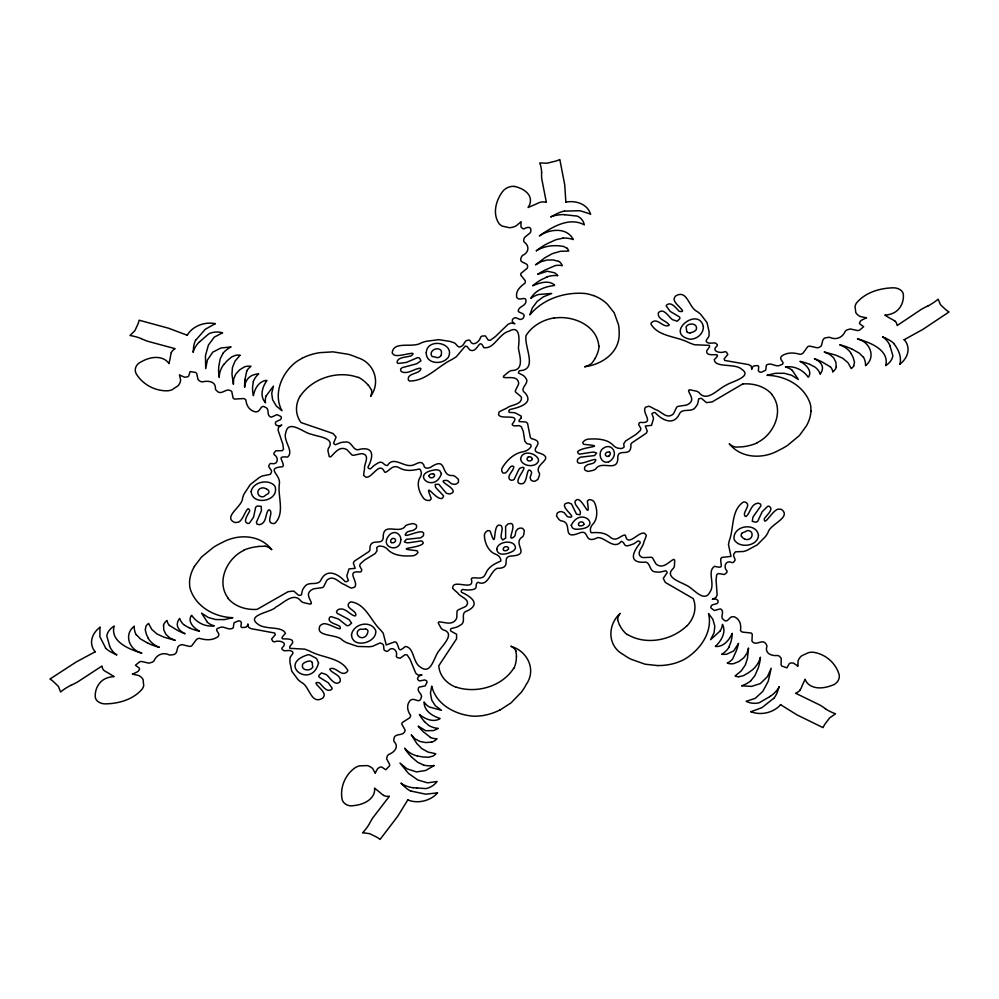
<?xml version="1.0" encoding="UTF-8"?>
<svg xmlns="http://www.w3.org/2000/svg" width="999" height="999" viewBox="0 0 999 999"><rect width="100%" height="100%" fill="white"/><g stroke="black" fill="none" stroke-linecap="round" stroke-linejoin="round"><path stroke-width="1.5" d="M516.558 656.243L515.859 651.061M810.951 411.064L810.801 406.793A35.452 28.059 -13.5 0 0 810.152 403.546C804.095 385.651 785.089 375.562 766.945 375.324L775.411 373.301L784.302 373.276L791.62 375.262L798.351 379.483L792.332 370.442M244.693 387.1C244.83 381.743 248.339 376.373 253.621 374.862A15.734 12.45 -13.5 0 1 258.541 373.938M244.98 379.533L246.728 371.178M253.446 395.542C254.545 389.048 258.591 381.718 265.609 380.482A7.068 5.594 -13.5 0 1 266.97 380.482C262.35 386.738 259.465 396.241 265.409 402.672M836.225 366.958L835.901 362.237L833.641 357.817L829.707 354.358L824.2 351.985L835.763 355.107L842.681 358.204L848.001 362.699L851.248 368.594A10.839 8.579 -13.5 0 0 853.77 365.921M163.561 625.262L163.799 629.994L165.971 634.452L169.842 637.949L175.3 640.384L163.811 637.137L156.968 633.953L151.736 629.382L148.589 623.451A10.839 8.579 -13.5 0 0 146.029 626.098L145.242 629.795L146.378 634.165A60.277 47.69 -13.5 0 0 147.065 635.789L148.389 638.349M899.874 364.298C901.86 356.943 898.438 349.35 893.868 343.706M99.962 627.185L99.9 636.763L105.594 647.876M253.359 381.68L252.572 387.038A48.514 38.387 -13.5 0 0 253.384 395.554M732.155 633.466C729.432 639.722 724.088 646.353 716.758 646.553A7.068 5.594 -13.5 0 1 715.459 646.328M171.328 352.697L170.742 354.707A36.401 28.809 -13.5 0 0 170.604 355.582L170.467 356.468A54.058 42.77 -13.5 0 1 170.105 358.504L169.268 362.337A61.264 48.476 -13.5 0 0 169.018 363.624A17.932 14.198 -13.5 0 0 163.998 359.178C155.732 355.207 145.929 358.616 138.699 363.299A10.527 8.329 -13.5 0 0 135.452 368.444L135.277 369.917A12.55 9.928 -13.5 0 0 136.388 374.051C142.982 384.752 155.407 391.233 167.919 390.796A15.097 11.951 -13.5 0 0 172.028 389.785L178.209 385.626A12.875 10.19 -13.5 0 0 180.095 382.38A12.65 10.015 -13.5 0 0 180.607 379.895L179.445 374.837A17.333 13.711 -13.5 0 0 180.657 375.524L184.728 377.235L187.65 376.835A3.472 2.747 -13.5 0 0 188.749 375.899L190.11 371.566L195.529 372.44A5.045 3.996 -13.5 0 1 196.753 373.676L198.052 379.695L200.424 381.456A7.405 5.857 -13.5 0 0 202.522 381.868C208.354 380.357 216.096 381.443 215.447 389.073A7.53 5.957 -13.5 0 0 216.633 390.696C220.467 395.204 224.126 390.234 228.134 390.022A5.969 4.733 -13.5 0 1 230.032 390.459A6.269 4.958 -13.5 0 1 231.756 391.571L233.117 398.102A4.958 3.921 -13.5 0 0 234.603 399.088L243.606 398.539A7.143 5.644 -13.5 0 1 245.816 399.75C246.366 404.87 248.651 410.04 254.87 411.763A5.382 4.258 -13.5 0 0 256.493 411.788C260.714 411.838 260.439 403.808 265.409 407.305C269.93 408.778 266.421 414.498 269.942 416.658A3.496 2.76 -13.5 0 0 271.528 417.107L277.01 414.635L280.956 416.508A3.846 3.047 -13.5 0 1 281.331 418.144L280.594 419.568L276.074 421.69A4.033 3.197 -13.5 0 0 275.362 423.052L275.699 424.7L277.285 425.562A5.232 4.146 -13.5 0 0 278.296 425.736A5.12 4.058 -13.5 0 0 280.357 425.537L281.768 425.012L278.571 427.347L278.034 429.97L282.854 444.293L283.504 449.35L282.08 450.736L275.849 450.774L273.976 452.959A5.819 4.608 -13.5 0 0 274.013 454.533C279.046 457.23 278.221 465.259 271.541 463.499A2.185 1.736 -13.5 0 0 271.041 463.499A2.385 1.886 -13.5 0 0 269.73 463.973L268.743 466.021A4.533 3.584 -13.5 0 0 269.006 467.107L271.154 470.104A5.982 4.733 -13.5 0 1 271.541 471.865L270.404 474.313L262.113 476.036A53.671 42.47 -13.5 0 0 259.216 477.597L250.312 484.527L244.106 493.906A36.863 29.158 -13.5 0 0 242.595 498.101C242.545 506.63 222.14 517.132 234.827 522.514A5.907 4.67 -13.5 0 0 236.975 522.327C243.344 523.101 247.028 502.572 249.725 510.689A3.571 2.835 -13.5 0 1 249.163 511.963C247.715 515.084 242.495 521.853 247.69 523.426A2.198 1.748 -13.5 0 0 249.488 523.089L253.596 517.07L255.644 507.355A3.134 2.485 -13.5 0 1 257.467 506.018L261.151 506.318L261.463 510.402A17.67 13.974 -13.5 0 1 260.677 512.475L256.381 522.352L256.943 524.075L259.191 524.662A5.095 4.033 -13.5 0 0 260.364 524.475C266.833 522.514 265.21 513.374 268.556 509.94A2.797 2.21 -13.5 0 1 269.48 509.927C274.026 512.749 265.135 522.827 273.227 523.588A5.032 3.984 -13.5 0 0 274.887 523.276C284.578 513.773 278.471 498.601 279.096 486.488A29.158 23.077 -13.5 0 1 279.308 484.353C281.406 474.35 264.723 468.269 282.492 466.745A4.958 3.921 -13.5 0 0 283.379 465.372C282.342 458.741 276.81 456.243 287.662 457.043C294.43 451.048 282.567 440.734 285.839 432.367C288.636 418.756 304.071 433.179 311.351 434.24C317.944 436.813 336.001 437.749 328.396 448.389A14.386 11.376 -13.5 0 0 327.922 450.574L329.208 456.481A1.911 1.511 -13.5 0 0 330.594 456.893C334.565 453.658 338.711 445.979 345.979 449.163A7.692 6.081 -13.5 0 1 348.201 451.011L351.96 454.995A6.081 4.82 -13.5 0 0 353.446 455.294L361.226 453.708A6.743 5.345 -13.5 0 1 363.374 453.933C370.13 456.218 363.798 464.11 364.523 468.881A29.982 23.726 -13.5 0 1 364.036 471.503L363.624 475.487L365.859 477.122A5.519 4.358 -13.5 0 0 366.933 477.21C372.852 476.798 379.907 461.001 384.528 471.978A3.059 2.423 -13.5 0 0 385.701 472.277C390.01 470.229 392.907 464.11 399.113 467.719C405.981 471.765 413.174 470.429 419.443 468.993A5.307 4.208 -13.5 0 1 420.454 469.93L421.291 472.302A12.225 9.678 -13.5 0 1 420.417 476.798C415.771 483.516 419.393 493.481 424.275 499.038A9.54 7.542 -13.5 0 0 426.873 500.337L429.657 500.499L430.956 499.2A3.796 2.997 -13.5 0 0 431.181 498.364C423.276 478.971 435.564 500.237 441.895 498.439A4.52 3.571 -13.5 0 0 442.994 497.352L443.244 496.953A3.034 2.398 -13.5 0 0 443.481 495.704L437.237 489.16A18.731 14.823 -13.5 0 1 436.426 488.261A20.005 15.834 -13.5 0 1 435.402 486.863L435.214 484.39L438.811 484.278L446.453 493.356L449.875 494.018L452.535 492.732A3.834 3.034 -13.5 0 0 453.134 491.795C454.245 486.825 435.552 480.319 446.64 480.382A6.768 5.357 -13.5 0 1 447.977 480.944L451.585 483.816L454.458 484.378A5.02 3.971 -13.5 0 0 456.218 483.928L456.755 483.666A4.246 3.359 -13.5 0 0 458.491 481.968L458.429 479.383L455.382 476.623A16.059 12.712 -13.5 0 0 453.059 475.462C440.184 477.11 447.577 456.868 432.517 466.083C429.582 468.469 424.1 469.817 423.663 464.722C420.641 459.453 415.809 464.997 411.825 465.422A8.666 6.856 -13.5 0 1 409.777 465.559C402.335 465.671 392.619 456.293 387.575 465.472C382.654 465.909 383.491 458.441 375.337 464.722A6.081 4.808 -13.5 0 0 373.676 465.821L370.504 468.881L368.619 468.431A4.146 3.272 -13.5 0 1 368.356 468.056A3.896 3.084 -13.5 0 1 368.007 467.045C372.652 458.578 375.399 446.291 360.077 449.2C352.672 452.46 352.372 440.509 345.217 442.07A14.111 11.164 -13.5 0 0 342.657 442.245A12.313 9.753 -13.5 0 0 340.372 442.744L335.314 444.767L333.878 443.706A4.783 3.784 -13.5 0 1 333.741 442.757L336.101 437.062L333.029 433.504L301.049 422.589A35.714 28.259 -13.5 0 1 300.374 395.616M266.271 395.729L273.451 386.089L271.716 393.356L272.615 399.7L276.298 405.969L281.968 410.726C273.164 394.568 281.144 374.563 294.293 363.386A35.452 28.059 -13.5 0 1 297.49 360.989L301.998 358.329M803.983 681.73L804.57 680.494A61.264 48.476 -13.5 0 0 805.119 679.245A17.932 14.198 -13.5 0 0 808.828 684.527C816.121 690.022 826.335 687.874 834.09 684.552A10.527 8.329 -13.5 0 0 838.473 679.932L839.023 678.483A12.55 9.928 -13.5 0 0 838.985 674.163C835.464 662.562 824.924 653.746 812.924 652.222A15.097 11.951 -13.5 0 0 808.728 652.572L801.785 655.719A12.875 10.19 -13.5 0 0 799.175 658.666A12.65 10.015 -13.5 0 0 798.051 661.063L797.914 666.321A17.333 13.711 -13.5 0 0 796.927 665.434L793.456 663.061L790.546 662.974A3.472 2.747 -13.5 0 0 789.26 663.736L786.887 667.844L781.905 666.083A5.045 3.996 -13.5 0 1 781.043 664.647L781.293 658.416L779.457 656.268A7.405 5.857 -13.5 0 0 777.547 655.494C771.54 656.168 764.347 653.421 766.957 646.166A7.53 5.957 -13.5 0 0 766.221 644.355C763.411 639.135 758.915 643.681 755.032 643.156A5.969 4.733 -13.5 0 1 753.321 642.394A6.269 4.958 -13.5 0 1 751.947 641.008L752.259 634.24A4.958 3.921 -13.5 0 0 751.086 633.004L742.319 632.08A7.143 5.644 -13.5 0 1 740.496 630.506C741.183 625.511 740.559 619.917 734.802 616.995A5.382 4.258 -13.5 0 0 733.254 616.708C729.108 615.933 727.821 623.975 723.601 619.742C719.592 617.257 724.462 612.549 721.578 609.64A3.496 2.76 -13.5 0 0 720.167 608.928L714.31 610.489L710.988 607.979A3.846 3.047 -13.5 0 1 711.026 606.281L712.1 604.982L716.957 603.583A4.033 3.197 -13.5 0 0 717.969 602.347L718.056 600.636L716.758 599.512A5.232 4.146 -13.5 0 0 715.821 599.175A5.12 4.058 -13.5 0 0 713.81 599.038L712.312 599.325L715.971 597.514L717.132 594.979L716.071 579.845L716.695 574.687L718.406 573.526L724.387 574.5L726.723 572.614A5.819 4.608 -13.5 0 0 727.072 571.053C722.976 567.27 725.611 559.69 731.668 562.474A2.185 1.736 -13.5 0 0 732.155 562.549A2.385 1.886 -13.5 0 0 733.516 562.3L734.977 560.402A4.533 3.584 -13.5 0 0 734.989 559.278L733.678 555.919A5.982 4.733 -13.5 0 1 733.741 554.095L735.439 551.835L743.818 551.46A53.671 42.47 -13.5 0 0 746.977 550.374L757.23 544.892L765.496 536.525A36.863 29.158 -13.5 0 0 767.994 532.567C769.954 524.05 791.995 517.42 781.493 509.39A5.907 4.67 -13.5 0 0 779.382 509.24C774.013 507.292 763.923 527.772 764.285 518.793A3.571 2.835 -13.5 0 1 765.134 517.619C767.182 514.722 773.975 509.14 769.392 506.381A2.198 1.748 -13.5 0 0 767.582 506.418L762.15 511.775L757.791 521.153A3.134 2.485 -13.5 0 1 755.694 522.215L752.247 521.303L752.959 517.17A17.67 13.974 -13.5 0 1 754.233 515.222L760.801 506.031L760.689 504.208L758.678 503.259A5.095 4.033 -13.5 0 0 757.504 503.259C750.736 504.27 750.199 513.449 746.053 516.458A2.797 2.21 -13.5 0 1 745.167 516.321C741.458 512.537 752.547 504.557 744.967 502.035A5.032 3.984 -13.5 0 0 743.293 502.072C731.73 509.84 733.728 526.111 730.132 538.224A29.158 23.077 -13.5 0 1 729.395 540.322L728.458 544.505L730.981 556.381L721.977 557.43A4.958 3.921 -13.5 0 0 720.791 558.653C720.079 565.159 724.862 569.043 714.622 566.296C706.68 571.178 715.484 584.078 710.102 591.783C704.22 603.92 693.181 587.887 686.263 585.239C680.044 581.743 663.573 576.923 673.438 568.281A14.386 11.376 -13.5 0 0 674.437 566.183L674.675 560.064A1.911 1.511 -13.5 0 0 673.438 559.415C668.831 561.863 663.436 569.005 656.793 564.635A7.692 6.081 -13.5 0 1 655.107 562.412L652.509 557.817A6.081 4.82 -13.5 0 0 651.148 557.267L643.306 557.592A6.743 5.345 -13.5 0 1 641.308 557.017C635.314 553.171 643.606 546.753 643.905 541.858A29.982 23.726 -13.5 0 1 645.017 539.31L646.415 535.402L644.667 533.391A5.519 4.358 -13.5 0 0 643.668 533.116C637.886 532.38 627.534 547.29 625.511 535.476A3.059 2.423 -13.5 0 0 624.45 534.989C619.83 536.201 615.946 542.02 610.476 537.362C604.67 532.03 597.502 532.392 591.308 532.742A5.307 4.208 -13.5 0 1 590.584 531.655L590.359 529.133A12.225 9.678 -13.5 0 1 592.32 524.775C598.226 519.105 597.602 508.628 594.143 501.873A9.54 7.542 -13.5 0 0 591.97 500.149L589.348 499.537L587.774 500.624A3.796 2.997 -13.5 0 0 587.362 501.423C590.696 522.952 583.229 498.439 577.11 499.587A4.52 3.571 -13.5 0 0 575.786 500.499L575.436 500.874A3.034 2.398 -13.5 0 0 574.912 502.085L575.599 504.545L579.258 509.652A18.731 14.823 -13.5 0 1 579.82 510.689A20.005 15.834 -13.5 0 1 580.456 512.25L580.019 514.76L576.548 514.273L571.478 503.933L568.356 502.722L565.496 503.571A3.834 3.034 -13.5 0 0 564.685 504.408C562.3 509.04 578.771 518.893 568.081 516.895A6.768 5.357 -13.5 0 1 566.945 516.121L564.185 512.649L561.575 511.613A5.02 3.971 -13.5 0 0 559.777 511.775L559.19 511.95A4.246 3.359 -13.5 0 0 557.117 513.374L556.53 515.971L558.766 519.23A16.059 12.712 -13.5 0 0 560.701 520.766C574.138 522.002 560.501 540.459 578.821 533.229C590.421 528.234 582.854 544.967 597.727 537.587A8.666 6.856 -13.5 0 1 599.725 537.774C607.03 539.448 614.735 549.687 621.341 541.296C626.236 543.131 622.365 548.439 632.517 544.243A6.081 4.808 -13.5 0 0 634.377 543.431L638.174 540.871L639.872 541.633A4.146 3.272 -13.5 0 1 640.034 542.057A3.896 3.084 -13.5 0 1 640.109 543.119C634.328 550.212 627.097 562.375 643.281 562.287C651.161 560.239 648.501 572.19 655.756 571.865A14.111 11.164 -13.5 0 0 658.254 572.115A12.313 9.753 -13.5 0 0 660.564 571.977L665.908 570.779L667.032 572.077A4.783 3.784 -13.5 0 1 666.92 573.051L663.249 578.371L665.309 582.429L693.244 598.601A35.714 28.259 -13.5 0 1 687.187 625.724M803.583 682.554L802.809 684.203A54.058 42.77 -13.5 0 0 801.96 686.176L801.623 687.037A36.401 28.809 -13.5 0 1 801.26 687.899L800.199 689.822M668.943 324.937C667.369 320.991 657.28 319.593 658.304 313.174A5.095 4.033 -13.5 0 1 658.816 312.262C663.299 308.229 667.906 315.322 670.953 318.344A17.67 13.974 -13.5 0 0 672.689 319.755L677.235 321.216L679.757 318.743A3.134 2.485 -13.5 0 0 679.42 316.895L670.267 311.451L666.296 306.081A2.198 1.748 -13.5 0 1 666.995 304.67C671.378 301.673 675.599 307.667 678.371 310.439A3.571 2.835 -13.5 0 0 679.395 311.351C689.797 313.137 670.841 302.834 674.587 297.565A5.907 4.67 -13.5 0 1 675.661 295.966C687.337 288.923 688.573 307.542 697.115 311.513A36.863 29.158 -13.5 0 1 700.686 314.323L707.005 322.565L709.09 331.693A53.671 42.47 -13.5 0 1 709.015 334.39C710.164 337.65 703.009 340.896 707.841 342.744A5.982 4.733 -13.5 0 0 709.952 343.206L714.447 342.932A4.533 3.584 -13.5 0 1 715.759 343.194L717.357 344.73A2.385 1.886 -13.5 0 1 717.082 345.854A2.185 1.736 -13.5 0 1 716.783 346.203C710.776 351.398 720.841 353.746 724.887 351.648A5.819 4.608 -13.5 0 1 726.585 352.272L727.796 354.483L724.125 358.903L724.75 360.477L748.726 364.61L751.211 366.071L751.785 369.293L752.072 368.082A5.12 4.058 -13.5 0 1 753.096 366.546A5.232 4.146 -13.5 0 1 753.883 365.896L757.717 365.584A4.033 3.197 -13.5 0 1 758.74 366.645L758.316 370.704L759.39 371.828A3.846 3.047 -13.5 0 0 761.363 372.227L765.721 370.217L766.358 365.334A3.496 2.76 -13.5 0 1 767.794 364.398C772.14 362.774 776.211 367.657 780.494 365.06C786.987 363.236 778.833 360.189 781.031 356.93A5.382 4.258 -13.5 0 1 782.017 355.794C787.874 351.985 794.367 352.722 800.274 354.358A7.143 5.644 -13.5 0 0 802.896 353.296L807.679 346.728A4.958 3.921 -13.5 0 1 809.627 346.091L817.419 347.827A6.269 4.958 -13.5 0 0 819.642 347.065A5.969 4.733 -13.5 0 0 821.253 345.916C822.889 342.595 821.44 337.637 827.397 337.525A7.53 5.957 -13.5 0 1 829.832 337.35C836.113 340.459 842.669 337.487 845.254 331.218A7.405 5.857 -13.5 0 1 846.965 329.907L850.261 328.958L857.454 330.532A5.045 3.996 -13.5 0 0 859.515 330.169L863.685 326.71L859.877 323.976A3.472 2.747 -13.5 0 1 859.527 322.802L860.851 320.579L865.097 318.419A17.333 13.711 -13.5 0 1 866.57 317.832L860.464 316.583A12.65 10.015 -13.5 0 1 858.129 315.185A12.875 10.19 -13.5 0 1 855.781 312.525L855.032 306.456A15.097 11.951 -13.5 0 1 856.393 303.134C865.246 292.432 879.632 288.162 893.143 287.812A12.55 9.928 -13.5 0 1 898.226 288.723L899.712 289.448A10.527 8.329 -13.5 0 1 903.271 293.881C904.307 301.71 900.149 310.489 892.532 313.411A17.932 14.198 -13.5 0 1 884.777 315.11A61.264 48.476 -13.5 0 1 886.001 315.821L889.61 318.007A54.058 42.77 -13.5 0 0 891.558 319.093L892.432 319.555A36.401 28.809 -13.5 0 1 893.281 320.017L895.079 321.253M440.934 355.669L441.446 353.596A15.235 12.063 -13.5 0 0 441.396 351.486L441.058 350.574A3.459 2.735 -13.5 0 0 440.522 349.9C436.476 346.491 428.446 351.373 431.943 356.318A1.661 1.311 -13.5 0 0 432.305 356.543L433.716 356.793A10.365 8.204 -13.5 0 1 434.34 356.868A5.182 4.096 -13.5 0 1 434.927 356.993L435.776 357.242A22.877 18.094 -13.5 0 0 436.388 357.442L437.412 357.63A3.447 2.722 -13.5 0 0 440.809 355.644M595.354 358.216L592.02 363.037A14.348 11.351 -13.5 0 1 584.765 366.695M853.72 365.909L854.495 362.212L853.271 357.867A60.277 47.69 -13.5 0 0 852.559 356.256L851.185 353.708M362.687 832.691L369.805 833.703L376.948 837.249A46.291 36.626 -13.5 0 1 380.07 839.422L397.777 816.208L407.892 799.737M728.783 647.364L730.881 642.132A48.514 38.387 -13.5 0 0 732.205 633.466M513.673 668.269C502.06 686.6 476.535 693.718 456.356 687.187M195.816 340.122L205.17 329.37L215.334 323.589M194.355 566.458L201.586 556.942L213.536 547.265A64.46 50.999 -13.5 0 1 222.377 542.457C237.887 533.841 259.303 534.477 271.079 548.838A53.884 42.632 -13.5 0 1 271.716 549.537M300.562 395.666C312.799 378.034 337.987 370.067 358.154 377.485M222.927 353.509L220.167 358.903L218.769 366.67A61.014 48.277 -13.5 0 0 219.28 377.435A28.009 22.165 -13.5 0 1 223.988 364.185M719.904 631.181L710.639 639.66L714.098 632.667L714.809 626.173L712.836 619.293L708.578 613.611C712.924 632.042 700.174 649.837 685.027 658.978A35.452 28.059 -13.5 0 1 681.368 660.851L676.385 662.787A46.878 37.088 -13.5 0 1 657.866 665.546M389.273 796.378L372.689 818.006A56.968 45.08 -13.5 0 0 371.403 820.104L369.393 823.725A52.248 41.346 -13.5 0 1 362.712 832.716M224.113 364.248L226.273 361.75A60.277 47.69 -13.5 0 1 227.697 360.289L231.843 356.83L236.101 355.169A10.839 8.579 -13.5 0 1 239.985 355.332M773.613 698.388L761.987 707.629L750.811 711.763M865.658 365.534C876.423 357.055 869.704 341.421 857.442 338.923C869.53 342.257 889.659 349.725 885.726 365.597A17.57 13.899 -13.5 0 0 891.932 358.903L892.619 357.005A11.439 9.053 -13.5 0 0 892.844 355.532L889.884 345.754M687.025 625.624C671.915 640.484 645.903 645.616 627.335 634.402M199.65 341.72L208.866 333.778A11.439 9.053 -13.5 0 1 210.539 333.067L212.849 332.43A17.57 13.899 -13.5 0 1 222.552 332.804L214.236 337.163L208.429 345.017L205.444 355.694L205.719 368.668L207.38 360.065L212.762 352.16L220.891 348.014L230.781 346.965M134.153 626.336C123.289 634.652 129.608 650.411 141.883 653.096C129.845 649.625 109.878 641.833 114.123 626.048A17.57 13.899 -13.5 0 0 107.805 632.692L107.08 634.577A11.439 9.053 -13.5 0 0 106.831 636.051L109.615 645.878M521.153 418.007L521.241 416.121L515.684 413.099A6.081 4.808 -13.5 0 0 513.798 412.649L509.178 412.4L508.803 410.814A4.146 3.272 -13.5 0 1 509.065 410.402A3.896 3.084 -13.5 0 1 509.965 409.528C517.807 407.704 534.715 403.696 524.975 392.819C518.381 388.436 530.457 383.291 525.724 378.097A14.111 11.164 -13.5 0 0 524.388 376.448A12.313 9.753 -13.5 0 0 522.827 375.199L518.444 373.002L518.906 371.341A4.783 3.784 -13.5 0 1 519.83 370.654C538.486 369.892 523.576 345.816 526.123 335.452A35.714 28.259 -13.5 0 1 553.921 317.969M750.961 680.556L754.944 675.611L758.204 668.056A61.014 48.277 -13.5 0 0 760.389 657.205A28.009 22.165 -13.5 0 1 752.597 669.692L749.799 671.753A60.277 47.69 -13.5 0 1 748.076 672.989L743.244 675.774L738.748 676.735M715.459 646.341C721.191 640.896 726.598 632.317 722.452 624.375A20.13 15.922 -13.5 0 1 719.992 631.218M239.997 355.307L235.04 361.126L232.417 367.557L231.968 374.288L233.404 384.303L233.666 378.996L235.739 374.163L239.535 369.93L244.443 366.87A10.627 8.417 -13.5 0 1 250.999 366.358A15.272 12.088 -13.5 0 0 246.641 371.153M520.904 418.231L519.093 420.267L519.13 421.553L525.936 421.99L527.534 423.301L530.332 437.287A8.666 6.856 -13.5 0 0 531.393 438.611C547.952 442.432 526.423 450.112 540.022 453.246C556.018 459.041 532.492 464.223 539.497 473.289A16.059 12.712 -13.5 0 1 539.348 475.611L537.837 479.458L535.177 481.131A4.246 3.359 -13.5 0 1 532.629 481.006L532.105 480.794A5.02 3.971 -13.5 0 1 530.856 479.87L530.132 477.547L531.505 473.251A6.768 5.357 -13.5 0 0 531.493 471.978C526.198 464.036 527.996 482.604 522.527 483.641A3.834 3.034 -13.5 0 1 521.278 483.816C509.677 483.429 532.942 462.599 519.68 468.344A20.005 15.834 -13.5 0 0 518.681 469.917A18.731 14.823 -13.5 0 0 518.119 471.053L514.11 479.47A3.034 2.398 -13.5 0 1 512.699 480.094L512.162 480.182A4.52 3.571 -13.5 0 1 510.539 480.107C505.394 476.71 513.848 470.929 513.811 466.708C510.726 463.524 508.291 471.128 505.794 472.689A3.796 2.997 -13.5 0 1 504.832 473.076L502.884 472.989L501.798 470.979A9.54 7.542 -13.5 0 1 501.973 468.381C506.381 460.601 514.198 452.997 523.401 451.698A12.225 9.678 -13.5 0 0 528.483 449.45L530.581 447.377A5.307 4.208 -13.5 0 0 531.093 446.103L530.656 444.468L526.898 443.618L524.825 441.258L523.276 431.331L521.341 426.773L519.418 425.661L513.886 425.899L512.487 424.987A3.059 2.423 -13.5 0 1 512.262 423.988C522.002 412.937 501.935 419.767 498.888 415.197A5.519 4.358 -13.5 0 1 498.513 414.398L499.2 411.825L503.533 409.615A29.982 23.726 -13.5 0 0 506.493 408.279C510.851 404.395 521.291 405.294 521.54 398.064A6.743 5.345 -13.5 0 0 520.804 396.441L515.646 392.108A6.081 4.82 -13.5 0 1 515.284 390.884L517.744 385.801A7.692 6.081 -13.5 0 0 518.681 383.092C517.569 375.237 508.191 378.471 503.696 377.397A1.911 1.511 -13.5 0 1 503.508 376.186L509.065 371.578A14.386 11.376 -13.5 0 1 511.563 370.529C524.612 370.617 519.755 356.193 518.381 348.052C519.218 341.071 520.929 324.275 509.09 331.168C498.938 333.579 493.906 349.687 483.703 347.577C479.745 338.349 478.421 348.651 473.588 350.299A4.958 3.921 -13.5 0 1 471.778 350.562L469.83 350L466.97 346.453L465.247 346.104L456.293 356.78L451.998 359.478A29.158 23.077 -13.5 0 0 449.687 360.676C436.6 367.682 425.05 381.256 409.465 380.994A5.032 3.984 -13.5 0 1 408.391 380.057C406.68 372.727 419.605 374.475 420.929 368.856A2.797 2.21 -13.5 0 0 420.504 368.231C414.785 368.194 408.054 374.737 401.673 371.765A5.095 4.033 -13.5 0 1 400.949 371.079L400.549 369.168L402.098 367.682L414.323 364.41A17.67 13.974 -13.5 0 0 416.833 363.648L420.941 360.851L419.605 358.129A3.134 2.485 -13.5 0 0 417.37 357.729L406.343 362.437L398.226 363.424A2.198 1.748 -13.5 0 1 397.065 362.4C397.227 357.167 405.606 357.43 409.665 356.181A3.571 2.835 -13.5 0 0 411.238 355.769C419.667 349.063 396.029 358.816 393.381 354.333A5.907 4.67 -13.5 0 1 392.207 352.984C393.156 340.359 412.774 348.439 421.141 342.919A36.863 29.158 -13.5 0 1 426.198 341.308L438.761 339.66L449.987 341.396A53.671 42.47 -13.5 0 1 452.922 342.407C456.655 342.582 457.48 349.388 461.501 346.253A5.982 4.733 -13.5 0 0 463.161 344.88L465.322 341.508A4.533 3.584 -13.5 0 1 466.333 340.647L468.918 340.035A2.385 1.886 -13.5 0 1 469.992 340.634A2.185 1.736 -13.5 0 1 470.217 340.984C472.752 347.215 479.82 341.521 480.681 337.025A5.819 4.608 -13.5 0 1 482.292 336.014L485.402 335.914L488.261 340.172L490.347 340.272L495.317 336.638L508.066 324.288L511.038 323.002L514.91 323.738L513.723 323.089A5.12 4.058 -13.5 0 1 512.599 321.803A5.232 4.146 -13.5 0 1 512.312 320.991L512.499 319.355L514.073 318.094A4.033 3.197 -13.5 0 1 515.809 317.719L520.054 319.48L521.878 319.093A3.846 3.047 -13.5 0 0 523.401 317.807C526.361 313.436 520.679 313.411 518.531 311.7A3.496 2.76 -13.5 0 1 518.294 310.327C519.305 306.069 525.849 306.106 525.986 301.311C526.386 295.342 519.705 301.223 517.307 298.014A5.382 4.258 -13.5 0 1 516.595 296.89C515.734 290.247 520.754 286.451 525.024 283.092A7.143 5.644 -13.5 0 0 525.299 280.794L520.666 274.962A4.958 3.921 -13.5 0 1 521.028 273.314L527.222 268.256A6.269 4.958 -13.5 0 0 527.609 266.371A5.969 4.733 -13.5 0 0 527.21 264.785C524.999 262.15 518.556 262.799 521.328 257.317A7.53 5.957 -13.5 0 1 522.465 255.469C528.808 252.809 529.882 245.929 524.163 242.045A7.405 5.857 -13.5 0 1 523.651 240.347L524.413 237.6L530.094 232.917A5.045 3.996 -13.5 0 0 530.831 231.293C531.793 225.999 527.072 226.923 524.175 228.821A3.472 2.747 -13.5 0 1 522.702 228.646L520.979 226.885L520.916 223.014A17.333 13.711 -13.5 0 1 521.078 221.741L516.346 225.737A12.65 10.015 -13.5 0 1 513.523 226.948A12.875 10.19 -13.5 0 1 509.303 227.697L502.185 226.086A15.097 11.951 -13.5 0 1 499.275 223.901C492.257 214.073 495.766 200.737 502.509 191.658A12.55 9.928 -13.5 0 1 506.331 188.287L507.942 187.462A10.527 8.329 -13.5 0 1 514.772 186.451M434.115 765.609L425.649 770.491L416.508 771.927L407.005 768.818L399.975 763.024L408.416 773.363L417.869 780.019L427.672 782.841L437.125 781.468A17.57 13.899 -13.5 0 1 429.757 787.362L427.51 788.186A11.439 9.053 -13.5 0 1 425.724 788.586L413.199 787.674M609.178 455.969L608.578 456.306A2.722 2.16 -13.5 0 1 605.369 454.033A2.722 2.16 -13.5 0 1 609.427 452.185M770.341 696.178L769.592 696.69M769.205 696.952L759.54 702.609A11.439 9.053 -13.5 0 1 757.754 703.059L755.381 703.308A17.57 13.899 -13.5 0 1 746.178 701.335L755.232 698.351L762.749 691.433L768.256 681.231L771.203 668.194L767.482 676.535L760.364 683.578L751.548 686.388L741.807 685.814M742.332 532.942L743.306 532.455A22.877 18.094 -13.5 0 1 743.955 532.217L744.829 531.88A5.182 4.096 -13.5 0 0 745.404 531.618A10.365 8.204 -13.5 0 0 745.941 531.293L747.252 530.631A1.661 1.311 -13.5 0 1 747.739 530.556C754.332 530.656 753.034 539.922 746.777 539.56A3.459 2.735 -13.5 0 1 745.766 539.448L744.705 539.06M742.856 383.891L712.075 401.935L706.443 402.622L701.76 398.613A4.783 3.784 -13.5 0 0 700.661 398.314L698.676 398.901L697.814 403.296A12.313 9.753 -13.5 0 1 696.99 405.107A14.111 11.164 -13.5 0 1 695.641 406.993C691.857 413.349 681.83 407.142 679.133 414.523C673.239 426.261 661.475 419.655 655.319 412.762A3.896 3.084 -13.5 0 0 654.045 412.587A4.146 3.272 -13.5 0 0 653.483 412.624L651.872 413.761L653.246 417.257A6.081 4.808 -13.5 0 1 653.421 418.881L651.51 425.362L645.317 426.024L647.277 431.231L646.39 433.104L631.955 442.819A8.666 6.856 -13.5 0 0 630.881 444.318C631.83 459.128 617.057 446.478 617.807 458.641C617.345 472.764 601.211 459.677 595.491 469.255A16.059 12.712 -13.5 0 1 592.869 470.417L588.099 471.416L585.302 470.404A4.246 3.359 -13.5 0 1 584.515 468.481L584.565 467.994A5.02 3.971 -13.5 0 1 585.139 466.558L587.449 464.772L592.682 463.399A6.768 5.357 -13.5 0 0 594.08 462.699C601.86 454.021 580.906 466.096 577.996 462.574A3.834 3.034 -13.5 0 1 577.36 461.75L577.572 459.353L580.332 457.217L594.592 455.569L596.628 452.984L593.881 452.097A20.005 15.834 -13.5 0 0 591.77 452.247A18.731 14.823 -13.5 0 0 590.322 452.447L579.607 454.145A3.034 2.398 -13.5 0 1 578.409 453.471L578.121 453.121A4.52 3.571 -13.5 0 1 577.609 451.898C580.831 446.453 609.515 446.74 584.103 444.38A3.796 2.997 -13.5 0 1 583.341 443.881L582.742 442.42L584.565 440.522A9.54 7.542 -13.5 0 1 587.512 439.223C596.141 438.474 607.442 438.686 613.586 445.679A12.225 9.678 -13.5 0 0 617.869 448.151L620.903 448.539A5.307 4.208 -13.5 0 0 622.502 448.214L624.15 447.003L623.738 443.793L625.611 440.984L636.013 434.415L640.347 430.507L640.896 428.496L638.648 424.6L639.16 423.077A3.059 2.423 -13.5 0 1 640.184 422.365C655.169 423.913 642.132 413.549 645.104 407.804A5.519 4.358 -13.5 0 1 645.854 407.093L648.938 406.181L652.934 408.116A29.982 23.726 -13.5 0 0 655.444 409.54C660.976 411.014 666.008 418.843 672.115 414.897A6.743 5.345 -13.5 0 0 673.638 413.474L676.585 407.342A6.081 4.82 -13.5 0 1 677.797 406.406L684.29 405.407A7.692 6.081 -13.5 0 0 687.612 404.607C695.804 400.299 689.322 394.767 688.536 390.572A1.911 1.511 -13.5 0 1 689.809 389.76L696.89 391.283A14.386 11.376 -13.5 0 1 698.938 392.52C706.98 402.959 718.081 388.623 726.186 385.164C730.744 381.818 753.583 376.635 741.495 369.131C735.239 363.087 714.622 368.094 714.322 359.64C722.727 351.511 712.087 356.556 707.704 353.771A4.958 3.921 -13.5 0 1 706.768 352.585L706.68 350.874L709.577 346.853L709.352 345.392L694.367 344.73L689.859 343.082A29.158 23.077 -13.5 0 0 687.699 342.058C675.724 336.213 657.654 336.351 650.898 323.901A5.032 3.984 -13.5 0 1 651.56 322.602C657.23 317.045 662.699 327.747 668.406 325.599A2.797 2.21 -13.5 0 0 668.943 324.937M537.699 274.338L547.277 271.241L554.482 272.752A15.734 12.45 -13.5 0 1 557.654 275.537M500.237 709.864L511.063 702.871L521.441 692.095A64.46 50.999 -13.5 0 0 526.223 684.44C536.588 669.929 527.559 651.46 511.863 646.64A53.884 42.632 -13.5 0 0 510.901 646.216A14.348 11.351 -13.5 0 1 515.984 651.011M756.917 442.757C773.975 434.752 784.665 410.639 771.902 394.642M928.059 305.819L923.875 307.942A56.968 45.08 -13.5 0 0 921.465 309.265L897.139 325.562A10.777 8.529 -13.5 0 0 895.179 321.191M904.02 339.797L922.926 329.37L949.05 311.95A46.291 36.626 -13.5 0 1 945.891 309.802L940.459 304.683L938.161 299.2A52.248 41.346 -13.5 0 1 928.108 305.894M244.068 550.274C226.923 558.104 215.784 582.017 228.259 598.276M70.804 685.426L75.025 683.353A56.968 45.08 -13.5 0 0 77.447 682.055L102.01 666.008A10.777 8.529 -13.5 0 0 103.896 670.416L105.769 671.615A36.401 28.809 -13.5 0 0 106.618 672.09L107.48 672.552A54.058 42.77 -13.5 0 1 109.403 673.676L112.962 675.886A61.264 48.476 -13.5 0 0 114.173 676.61A17.932 14.198 -13.5 0 0 106.406 678.221C98.751 681.093 94.43 689.809 95.355 697.664A10.527 8.329 -13.5 0 0 98.826 702.122L100.275 702.884A12.55 9.928 -13.5 0 0 105.345 703.87C118.881 703.671 133.292 699.525 142.295 688.948A15.097 11.951 -13.5 0 0 143.719 685.639L143.082 679.545A12.875 10.19 -13.5 0 0 140.784 676.847A12.65 10.015 -13.5 0 0 138.474 675.436L132.392 674.088A17.333 13.711 -13.5 0 0 133.878 673.538L138.149 671.415L139.523 669.205A3.472 2.747 -13.5 0 0 139.198 668.031L135.439 665.247L139.66 661.825A5.045 3.996 -13.5 0 1 141.721 661.5L148.876 663.149L152.185 662.237A7.405 5.857 -13.5 0 0 153.921 660.951C156.593 654.732 163.174 651.785 169.418 654.982A7.53 5.957 -13.5 0 0 171.853 654.845C177.81 654.795 176.436 649.812 178.147 646.515A5.969 4.733 -13.5 0 1 179.77 645.366A6.269 4.958 -13.5 0 1 181.993 644.642L189.748 646.465A4.958 3.921 -13.5 0 0 191.696 645.854L196.603 639.323A7.143 5.644 -13.5 0 1 199.238 638.286C205.107 640.009 211.588 640.809 217.47 637.075A5.382 4.258 -13.5 0 0 218.481 635.951C220.742 632.717 212.65 629.545 219.168 627.809C223.476 625.249 227.485 630.194 231.83 628.621A3.496 2.76 -13.5 0 0 233.279 627.697L234.003 622.814L238.399 620.854A3.846 3.047 -13.5 0 1 240.347 621.278L241.396 622.402L240.909 626.473A4.033 3.197 -13.5 0 0 241.92 627.547L245.742 627.272A5.232 4.146 -13.5 0 0 246.541 626.635A5.12 4.058 -13.5 0 0 247.59 625.112L247.902 623.9L248.426 627.135L250.874 628.621L274.737 633.041L275.337 634.627L271.591 639.01L272.764 641.246A5.819 4.608 -13.5 0 0 274.45 641.882C278.534 639.822 288.536 642.32 282.442 647.427A2.185 1.736 -13.5 0 0 282.143 647.777A2.385 1.886 -13.5 0 0 281.843 648.9L283.416 650.461A4.533 3.584 -13.5 0 0 284.715 650.736L289.211 650.511A5.982 4.733 -13.5 0 1 291.308 650.986C296.104 652.921 288.886 656.068 289.985 659.352A53.671 42.47 -13.5 0 0 289.872 662.05L291.783 671.216L297.952 679.545A36.863 29.158 -13.5 0 0 301.473 682.392C309.927 686.488 310.851 705.144 322.615 698.214A5.907 4.67 -13.5 0 0 323.713 696.628C327.56 691.42 308.803 680.843 319.168 682.767A3.571 2.835 -13.5 0 1 320.167 683.691C322.877 686.5 327.01 692.557 331.418 689.597A2.198 1.748 -13.5 0 0 332.143 688.199L328.271 682.767L319.23 677.21A3.134 2.485 -13.5 0 1 318.918 675.361L321.491 672.914L325.999 674.437A17.67 13.974 -13.5 0 1 327.709 675.861C330.694 678.933 335.189 686.076 339.722 682.092A5.095 4.033 -13.5 0 0 340.247 681.193C341.308 674.824 331.343 673.226 329.832 669.28A2.797 2.21 -13.5 0 1 330.382 668.631C336.101 666.545 341.421 677.322 347.14 671.815A5.032 3.984 -13.5 0 0 347.827 670.529C341.308 657.979 323.251 657.904 311.401 651.922A29.158 23.077 -13.5 0 1 309.265 650.873L304.795 649.163L289.847 648.326L289.648 646.865L292.607 642.869L292.557 641.146A4.958 3.921 -13.5 0 0 291.646 639.947C286.326 637.187 276.923 642.02 285.427 633.403C282.355 625.661 264.797 630.194 257.655 623.963C245.304 614.934 272.502 612.012 275.699 607.155C283.167 603.521 293.893 591.221 301.074 601.248A14.386 11.376 -13.5 0 0 303.097 602.509L310.127 604.12A1.911 1.511 -13.5 0 0 311.413 603.334C310.701 599.1 304.358 593.481 312.587 589.285A7.692 6.081 -13.5 0 1 315.921 588.511L322.415 587.587A6.081 4.82 -13.5 0 0 323.651 586.675L326.698 580.556A6.743 5.345 -13.5 0 1 328.246 579.158C334.39 575.274 339.298 583.154 344.792 584.715A29.982 23.726 -13.5 0 1 347.277 586.163L351.236 588.149L354.333 587.275A5.519 4.358 -13.5 0 0 355.082 586.575C358.154 580.869 345.317 570.304 360.252 572.04A3.059 2.423 -13.5 0 0 361.288 571.341L361.825 569.83L359.652 565.896L360.239 563.898L364.623 560.027L375.137 553.571L377.048 550.774L376.698 547.564L378.371 546.366A5.307 4.208 -13.5 0 1 379.957 546.053L382.992 546.478A12.225 9.678 -13.5 0 1 387.225 549C393.219 556.093 404.533 556.418 413.136 555.769A9.54 7.542 -13.5 0 0 416.096 554.507L417.957 552.622L417.37 551.161A3.796 2.997 -13.5 0 0 416.62 550.649C391.383 548.064 419.892 548.513 423.239 543.194A4.52 3.571 -13.5 0 0 422.764 541.957L422.477 541.608A3.034 2.398 -13.5 0 0 421.291 540.921L410.564 542.494A18.731 14.823 -13.5 0 1 409.115 542.682A20.005 15.834 -13.5 0 1 407.005 542.807L404.283 541.883L406.356 539.323L420.629 537.837L423.414 535.726L423.663 533.329A3.834 3.034 -13.5 0 0 423.039 532.504C420.179 528.946 399.076 540.784 406.993 532.192A6.768 5.357 -13.5 0 1 408.404 531.505L413.648 530.194L415.996 528.421A5.02 3.971 -13.5 0 0 416.583 526.997L416.633 526.51A4.246 3.359 -13.5 0 0 415.896 524.587L413.111 523.526L408.329 524.475A16.059 12.712 -13.5 0 0 405.694 525.611C399.85 535.127 383.903 521.853 383.241 535.976C383.778 548.139 369.218 535.364 369.93 550.162A8.666 6.856 -13.5 0 1 368.831 551.66L354.245 561.213L353.334 563.086L355.194 568.319L349.001 568.918L346.965 575.387A6.081 4.808 -13.5 0 0 347.115 577.01L348.426 580.531L346.803 581.655A4.146 3.272 -13.5 0 1 346.241 581.68A3.896 3.084 -13.5 0 1 344.967 581.493C338.936 574.475 327.26 567.794 321.228 579.445C318.444 586.8 308.479 580.494 304.62 586.8A14.111 11.164 -13.5 0 0 303.234 588.661A12.313 9.753 -13.5 0 0 302.385 590.471L301.448 594.867L299.45 595.429A4.783 3.784 -13.5 0 1 298.364 595.117L293.756 591.046L288.124 591.67L257.068 609.39A35.714 28.259 -13.5 0 1 228.084 598.376M95.392 651.685L76.336 661.9L49.95 679.033A46.291 36.626 -13.5 0 1 53.059 681.231L58.404 686.413L60.602 691.945A52.248 41.346 -13.5 0 1 70.742 685.339M532.842 285.677C539.248 283.029 547.852 279.932 554.02 284.54A7.068 5.594 -13.5 0 1 554.62 285.464C545.516 286.538 535.452 289.797 530.819 298.389A20.13 15.922 -13.5 0 1 538.399 294.53L551.698 293.456L543.356 296.853L537.15 301.473L532.292 307.954L529.882 314.86C542.981 298.926 564.585 291.858 584.74 293.456A35.452 28.059 -13.5 0 1 588.673 294.143L593.481 295.567M547.252 276.873L541.308 279.708A48.514 38.387 -13.5 0 0 532.804 285.639M608.616 461.8C600.736 464.735 596.927 451.935 603.421 448.214C611.338 442.482 618.244 453.034 611.875 459.428A7.155 5.669 -13.5 0 1 608.628 461.813M431.543 742.12L425.649 742.557L419.855 741.42L414.997 738.823L411.263 734.814L416.808 743.506L421.653 748.513L428.009 752.06L435.776 753.758A10.839 8.579 -13.5 0 1 432.842 756.143L428.359 757.267L422.802 756.942A60.277 47.69 -13.5 0 1 420.704 756.605L417.357 755.906M564.622 211.101L580.032 210.739L590.634 214.086M690.109 332.929L692.582 332.168A15.235 12.063 -13.5 0 0 694.879 330.981L695.766 330.219A3.459 2.735 -13.5 0 0 696.315 329.47C698.114 323.301 688.736 322.315 686.176 326.735A1.661 1.311 -13.5 0 0 686.051 327.135L686.276 328.296A10.365 8.204 -13.5 0 1 686.425 328.783A5.182 4.096 -13.5 0 1 686.5 329.283L686.525 330.032A22.877 18.094 -13.5 0 0 686.525 330.594L686.675 331.443M553.933 318.144C572.464 314.96 597.402 325.337 598.813 346.253M258.554 546.391L265.072 546.253M562.899 238.174L556.031 239.685L547.302 243.631A61.014 48.277 -13.5 0 0 536.326 250.761M657.854 665.609L645.054 664.198L630.981 659.215A64.46 50.999 -13.5 0 1 623.289 654.52C607.529 646.141 607.454 625.574 619.33 614.248A53.884 42.632 -13.5 0 1 620.004 613.436M564.685 214.735L577.11 216.071A11.439 9.053 -13.5 0 1 578.608 216.771L580.307 217.957A17.57 13.899 -13.5 0 1 584.278 224.862C569.23 216.546 551.76 227.16 539.348 235.926C549.338 229.058 566.695 226.785 573.239 239.448M365.646 629.058L364.56 629.07A22.877 18.094 -13.5 0 0 363.873 629.145L362.937 629.245A5.182 4.096 -13.5 0 1 362.312 629.258A10.365 8.204 -13.5 0 1 361.688 629.208L360.214 629.208A1.661 1.311 -13.5 0 0 359.752 629.358C353.896 632.392 359.153 640.109 364.61 636.975A3.459 2.735 -13.5 0 0 365.472 636.438L366.246 635.614A15.235 12.063 -13.5 0 0 367.382 633.628L367.982 631.555A3.447 2.722 -13.5 0 0 365.659 629.02M416.571 788.149L417.22 788.248M514.772 186.463C521.828 188.049 530.993 192.819 530.444 201.249A17.932 14.198 -13.5 0 1 528.071 207.517A61.264 48.476 -13.5 0 1 529.52 206.88L533.903 205.02A54.058 42.77 -13.5 0 0 536.176 203.996L537.162 203.521A36.401 28.809 -13.5 0 1 538.149 203.072L540.496 202.198A10.777 8.529 -13.5 0 1 546.341 202.31L541.733 178.696A56.968 45.08 -13.5 0 1 541.595 176.473L541.558 172.665M433.216 473.763L433.828 473.976A2.722 2.16 -13.5 0 1 432.729 477.597A2.722 2.16 -13.5 0 1 429.083 475.849M423.588 765.009L417.819 762.362L411.538 757.067M411.251 791.133L425.761 794.18L437.599 792.856A22.727 17.982 -13.5 0 1 407.754 799.924M814.46 358.791C818.868 360.527 823.863 364.885 822.202 370.142A15.734 12.45 -13.5 0 1 820.254 373.988M809.814 364.373L815.072 367.145A21.716 17.183 -13.5 0 1 820.191 374.013M141.234 338.673L145.217 340.359A56.968 45.08 -13.5 0 0 147.627 341.258L175.075 348.663A10.777 8.529 -13.5 0 0 171.216 352.659M187.437 335.314L168.506 328.209L139.123 320.204A46.291 36.626 -13.5 0 1 138.124 323.713L134.902 330.607L129.982 335.502A52.248 41.346 -13.5 0 1 141.284 338.586M189.872 628.159L184.678 625.324M885.826 338.299L883.853 337.487A35.09 27.76 -13.5 0 0 882.504 337M579.295 525.724L578.771 525.412A2.722 2.16 -13.5 0 1 580.719 521.965A2.722 2.16 -13.5 0 1 583.778 524.313M851.785 348.938L859.252 353.134L863.373 357.305M113.536 653.383L115.484 654.22A35.09 27.76 -13.5 0 0 116.821 654.72M147.715 643.119L140.322 638.836L136.289 634.615M558.653 261.401L553.259 259.952L547.152 260.015L541.183 261.651L535.539 264.81L545.317 257.492L552.522 253.571L560.414 251.298L568.706 251.049A10.839 8.579 -13.5 0 0 567.145 248.252M266.521 488.948L268.356 490.247A3.447 2.722 -13.5 0 1 268.232 493.568L267.345 494.168A22.877 18.094 -13.5 0 1 266.745 494.493L265.959 494.967A5.182 4.096 -13.5 0 0 265.447 495.317A10.365 8.204 -13.5 0 0 264.985 495.716L263.836 496.565A1.661 1.311 -13.5 0 1 263.374 496.715C257.08 497.902 255.507 488.798 262.1 487.937A3.459 2.735 -13.5 0 1 263.137 487.862L264.298 488.061A15.235 12.063 -13.5 0 1 266.508 488.961M430.469 737.424L423.514 731.88A67.645 53.521 -13.5 0 1 418.181 726.148L425.786 730.731L433.416 730.569A15.734 12.45 -13.5 0 0 437.887 728.458M800.211 361.476C805.219 364.185 812.062 369.955 809.028 376.273A7.068 5.594 -13.5 0 1 808.216 377.222C803.208 369.967 794.292 365.547 785.439 366.983A20.13 15.922 -13.5 0 1 792.419 370.379M199.413 631.168C194.455 628.396 187.725 622.502 190.871 616.258A7.068 5.594 -13.5 0 1 191.696 615.309C196.578 622.627 205.407 627.16 214.261 625.836A20.13 15.922 -13.5 0 1 207.355 622.34M383.653 795.379L381.855 794.143A36.401 28.809 -13.5 0 1 381.143 793.531L380.457 792.919A54.058 42.77 -13.5 0 0 378.821 791.533L375.599 788.998A61.264 48.476 -13.5 0 1 374.55 788.136A17.932 14.198 -13.5 0 1 373.576 794.517C369.505 802.684 359.415 805.369 350.986 805.868A10.527 8.329 -13.5 0 1 345.005 803.708L343.868 802.647A12.55 9.928 -13.5 0 1 341.983 798.763C339.972 786.787 345.492 774.2 355.544 767.457A15.097 11.951 -13.5 0 1 359.453 765.883L367.07 765.584A12.875 10.19 -13.5 0 1 370.716 767.045A12.65 10.015 -13.5 0 1 372.777 768.693L375.237 773.338A17.333 13.711 -13.5 0 1 375.736 772.09L377.784 768.418L380.344 767.032A3.472 2.747 -13.5 0 1 381.83 767.132L385.789 769.754L389.46 765.946A5.045 3.996 -13.5 0 0 389.585 764.272L386.601 758.803L387.287 756.056A7.405 5.857 -13.5 0 1 388.648 754.507C394.318 752.422 399.538 746.74 393.968 741.42A7.53 5.957 -13.5 0 1 393.831 739.46C394.018 733.528 400.062 735.576 403.309 733.366A5.969 4.733 -13.5 0 0 404.508 731.93A6.269 4.958 -13.5 0 0 405.107 730.069L401.823 724.15A4.958 3.921 -13.5 0 1 402.322 722.514L409.752 717.769A7.143 5.644 -13.5 0 0 410.676 715.534C407.842 711.363 405.919 706.081 409.765 700.898A5.382 4.258 -13.5 0 1 411.026 699.949C414.398 697.389 419.13 703.995 421.004 698.326C423.501 694.317 417.045 692.27 418.319 688.373A3.496 2.76 -13.5 0 1 419.268 687.112L425.212 685.876L427.06 682.142A3.846 3.047 -13.5 0 0 426.273 680.644L424.737 679.957L419.767 680.893A4.033 3.197 -13.5 0 1 418.319 680.232L417.47 678.746L418.131 677.16A5.232 4.146 -13.5 0 1 418.831 676.435A5.12 4.058 -13.5 0 1 420.567 675.399L422.028 674.999L417.957 675.012L415.784 673.264L410.015 659.253L407.142 654.919L405.107 654.645L400.187 658.204L397.265 657.567A5.819 4.608 -13.5 0 1 396.253 656.318C398.239 651.111 392.495 645.504 388.324 650.711A2.185 1.736 -13.5 0 1 387.924 650.986A2.385 1.886 -13.5 0 1 386.588 651.373L384.44 650.337A4.533 3.584 -13.5 0 1 383.928 649.338L383.604 645.741A5.982 4.733 -13.5 0 0 382.742 644.143L380.207 642.881L372.565 646.303A53.671 42.47 -13.5 0 1 369.243 646.753L357.63 646.44L346.516 642.657A36.863 29.158 -13.5 0 1 342.52 640.247C336.975 633.503 314.285 637.437 320.142 625.561A5.907 4.67 -13.5 0 1 321.953 624.487C325.886 620.329 344.031 634.128 339.71 626.248A3.571 2.835 -13.5 0 0 338.424 625.586C335.302 623.913 326.735 621.952 329.62 617.432A2.198 1.748 -13.5 0 1 331.256 616.67L338.499 619.018L346.578 625.461A3.134 2.485 -13.5 0 0 348.913 625.461L351.598 623.101L349.113 619.717A17.67 13.974 -13.5 0 0 347.115 618.543L337.15 613.274L336.438 611.588L337.824 609.84A5.095 4.033 -13.5 0 1 338.861 609.315C345.379 607.13 349.95 615.159 354.995 615.996A2.797 2.21 -13.5 0 0 355.719 615.471C357.355 610.426 343.881 608.241 349.55 602.584A5.032 3.984 -13.5 0 1 351.049 601.885C364.86 603.646 370.304 619.093 378.908 628.321A29.158 23.077 -13.5 0 0 380.494 629.87L383.204 633.191L386.226 644.942L394.755 641.845A4.958 3.921 -13.5 0 1 396.353 642.407C399.887 647.926 397.34 653.521 405.282 646.478C414.56 647.29 412.4 662.774 420.654 667.257C431.356 675.474 434.053 656.156 439.073 650.711C443.069 644.805 455.694 633.116 443.007 629.782A14.386 11.376 -13.5 0 1 441.171 628.346L438.249 622.976A1.911 1.511 -13.5 0 1 439.061 621.853C444.28 621.977 452.297 625.936 456.281 619.055A7.692 6.081 -13.5 0 0 456.793 616.321L457.08 611.026A6.081 4.82 -13.5 0 1 458.054 609.939L465.209 606.705A6.743 5.345 -13.5 0 0 466.745 605.282C470.404 599.175 460.127 597.127 457.667 592.894A29.982 23.726 -13.5 0 0 455.544 591.108L452.559 588.236L453.221 585.664A5.519 4.358 -13.5 0 1 453.996 584.977C458.853 581.718 474.75 590.409 471.291 578.933A3.059 2.423 -13.5 0 1 472.028 578.021C476.698 577.035 482.767 580.494 485.589 573.876C488.399 566.508 494.967 563.611 500.674 561.151A5.307 4.208 -13.5 0 0 500.849 559.852L499.925 557.492A12.225 9.678 -13.5 0 0 496.228 554.47C488.411 552.047 484.315 542.382 484.415 534.802A9.54 7.542 -13.5 0 1 485.589 532.28L487.662 530.556L489.56 530.831A3.796 2.997 -13.5 0 1 490.284 531.356C496.94 552.147 492.557 526.773 498.638 525.112A4.52 3.571 -13.5 0 1 500.224 525.337L500.699 525.511A3.034 2.398 -13.5 0 1 501.71 526.361L502.197 528.871L501.186 535.089A18.731 14.823 -13.5 0 0 501.136 536.263A20.005 15.834 -13.5 0 0 501.273 537.949L502.784 539.997L505.669 538.011L505.606 526.485L507.867 523.988L510.789 523.464A3.834 3.034 -13.5 0 1 511.9 523.851C516.083 526.935 505.744 543.131 514.41 536.55A6.768 5.357 -13.5 0 0 515.084 535.339L515.996 531.006L517.882 528.908A5.02 3.971 -13.5 0 1 519.567 528.246L520.167 528.146A4.246 3.359 -13.5 0 1 522.652 528.471L524.325 530.531L523.788 534.465A16.059 12.712 -13.5 0 1 522.739 536.7C511.463 543.219 530.956 554.22 512.874 555.906C498.976 556.006 513.973 568.306 497.09 568.356A8.666 6.856 -13.5 0 0 495.392 569.43C489.597 573.876 487.5 586.763 478.022 582.28C473.289 584.815 480.681 589.647 468.918 589.922A6.081 4.808 -13.5 0 1 466.895 590.022L462.362 589.447L461.188 590.884A4.146 3.272 -13.5 0 0 461.226 591.333A3.896 3.084 -13.5 0 0 461.625 592.32C469.992 596.078 481.818 603.746 467.307 610.889C459.365 612.587 467.057 622.102 460.427 625.049A14.111 11.164 -13.5 0 1 458.291 626.398A12.313 9.753 -13.5 0 1 456.168 627.31L450.849 628.646L450.424 630.307A4.783 3.784 -13.5 0 0 450.949 631.131L456.605 634.24L456.58 638.798L438.773 665.796A35.714 28.259 -13.5 0 0 456.243 687.337M825.561 708.791L822.152 706.443A56.968 45.08 -13.5 0 0 820.067 705.144L795.604 693.231A10.777 8.529 -13.5 0 0 800.299 689.872M780.444 704.582L796.827 714.797L823.001 727.622A46.291 36.626 -13.5 0 1 824.824 724.275L829.632 717.894L835.551 713.798A52.248 41.346 -13.5 0 1 825.486 708.865M567.095 248.276L563.448 246.403L557.979 245.729A60.277 47.69 -13.5 0 0 555.806 245.679L552.247 245.766A28.009 22.165 -13.5 0 0 536.388 250.799M830.256 366.795L822.377 362.113A67.645 53.521 -13.5 0 0 814.497 358.741M207.43 622.277L201.586 613.161L208.229 617.457L215.509 619.53L224.388 619.617L232.879 617.682C214.773 617.257 195.941 606.893 190.222 588.923A35.452 28.059 -13.5 0 1 189.635 585.664L189.56 581.381A46.878 37.088 -13.5 0 1 194.43 566.47M169.518 625.499L177.298 630.269A67.645 53.521 -13.5 0 0 185.102 633.741C180.794 631.83 175.836 627.497 177.61 622.24A15.734 12.45 -13.5 0 1 179.62 618.406A21.716 17.183 -13.5 0 0 184.59 625.386M403.371 785.551L402.085 784.128A35.09 27.76 -13.5 0 1 401.286 783.129M424.463 721.615L428.658 725.361A21.716 17.183 -13.5 0 0 437.912 728.408M368.444 385.252L371.353 389.722M741.358 536.213L742.794 537.812A15.235 12.063 -13.5 0 0 744.692 539.085M619.405 624.949L617.719 619.992M312.237 662.562L312.375 663.411A22.877 18.094 -13.5 0 1 312.375 663.973L312.375 664.722A5.182 4.096 -13.5 0 0 312.45 665.222A10.365 8.204 -13.5 0 0 312.587 665.721L312.799 666.77A1.661 1.311 -13.5 0 1 312.662 667.27C310.04 671.665 300.662 670.579 302.585 664.422A3.459 2.735 -13.5 0 1 303.147 663.673L304.058 662.949A15.235 12.063 -13.5 0 1 306.368 661.775L308.841 661.038A3.447 2.722 -13.5 0 1 312.287 662.537M565.871 202.31L564.735 184.815L559.84 159.565A46.291 36.626 -13.5 0 1 555.731 161.101L547.102 163.224L539.785 162.937A52.248 41.346 -13.5 0 1 541.67 172.652M187.213 335.239A22.727 17.982 -13.5 0 1 215.297 323.688M195.617 340.085A30.757 24.338 -13.5 0 0 193.456 349.026L193.307 350.911A35.09 27.76 -13.5 0 0 193.344 352.147M193.007 352.11A30.17 23.876 -13.5 0 1 199.55 341.658M222.802 353.446A25.05 19.818 -13.5 0 1 230.831 347.04M244.618 387.113A67.645 53.521 -13.5 0 1 245.017 379.533M253.259 381.668A21.716 17.183 -13.5 0 1 258.591 373.963M265.484 402.659A20.13 15.922 -13.5 0 1 266.171 395.716M301.985 358.291A46.878 37.088 -13.5 0 1 319.867 352.647L333.017 351.848L348.339 354.308A64.46 50.999 -13.5 0 1 357.205 357.555C373.838 362.237 380.806 381.643 371.166 395.492A53.884 42.632 -13.5 0 1 370.691 396.378M371.491 389.685A14.348 11.351 -13.5 0 1 370.592 396.353M358.366 377.247A40.909 32.368 -13.5 0 1 368.294 385.327M428.908 475.824A3.059 2.423 -13.5 0 1 433.091 473.976M609.54 452.072A3.059 2.423 -13.5 0 1 609.015 455.794M690.097 332.829A3.447 2.722 -13.5 0 1 686.625 331.468M742.856 383.953A35.714 28.259 -13.5 0 1 772.077 394.543M904.232 339.66A22.727 17.982 -13.5 0 1 899.787 364.223M885.776 338.374A30.757 24.338 -13.5 0 1 894.043 343.581M882.754 336.788A30.17 23.876 -13.5 0 1 890.009 345.716M863.511 357.242A25.05 19.818 -13.5 0 1 865.559 365.547M839.984 344.855A61.014 48.277 -13.5 0 1 851.735 349.001M839.959 344.93A28.009 22.165 -13.5 0 1 851.323 353.646M836.35 366.97A10.627 8.417 -13.5 0 1 832.854 371.79M830.344 366.745A15.272 12.088 -13.5 0 1 832.816 371.84M800.236 361.426A48.514 38.387 -13.5 0 1 809.789 364.41M811.001 411.064A46.878 37.088 -13.5 0 1 806.343 426.011L799.337 435.614L787.537 445.404A64.46 50.999 -13.5 0 1 778.77 450.312C763.323 459.115 741.907 458.666 729.894 444.505A53.884 42.632 -13.5 0 1 729.233 443.806A14.348 11.351 -13.5 0 0 735.901 447.127L742.469 446.803A40.909 32.368 -13.5 0 0 757.042 443.007M528.246 456.918A3.059 2.423 -13.5 0 1 532.067 458.628M532.342 459.128A2.722 2.16 -13.5 0 1 528.121 460.664A2.722 2.16 -13.5 0 1 528.309 457.043M565.834 202.11A22.727 17.982 -13.5 0 1 590.509 214.123M564.572 210.939A30.757 24.338 -13.5 0 0 554.283 215.097L552.26 216.171A35.09 27.76 -13.5 0 0 550.986 216.983M550.874 216.733A30.17 23.876 -13.5 0 1 564.71 214.635M562.899 238.049A25.05 19.818 -13.5 0 1 573.189 239.535M558.741 261.313A10.627 8.417 -13.5 0 1 562.137 265.584M562.175 265.622A15.272 12.088 -13.5 0 0 555.194 265.609L545.716 269.755A67.645 53.521 -13.5 0 0 537.662 274.288M547.227 276.785A21.716 17.183 -13.5 0 1 557.654 275.599M593.506 295.529A46.878 37.088 -13.5 0 1 607.442 304.258L614.198 312.799L618.531 324.887A64.46 50.999 -13.5 0 1 619.143 333.029C620.017 351.898 602.772 364.061 585.926 366.558A53.884 42.632 -13.5 0 1 584.79 366.783M599.15 346.241A40.909 32.368 -13.5 0 1 595.217 358.166M508.066 549.388A3.059 2.423 -13.5 0 1 503.546 550.337M503.671 550.224A2.722 2.16 -13.5 0 1 505.357 546.753A2.722 2.16 -13.5 0 1 508.591 548.951M389.273 796.303A10.777 8.529 -13.5 0 1 383.579 795.479M411.113 791.283A30.757 24.338 -13.5 0 1 403.459 785.501M413.161 787.774A30.17 23.876 -13.5 0 1 401.049 783.353M434.103 765.521A25.05 19.818 -13.5 0 1 423.539 765.122M411.6 757.03A61.014 48.277 -13.5 0 1 404.757 748.351M417.295 756.018A28.009 22.165 -13.5 0 1 404.832 748.313M431.58 742.22A10.627 8.417 -13.5 0 0 437.025 738.748A15.272 12.088 -13.5 0 1 430.407 737.499M424.5 721.59A48.514 38.387 -13.5 0 1 419.418 714.472C424.7 718.756 432.392 722.377 439.073 719.243A7.068 5.594 -13.5 0 0 440.122 718.468C432.567 716.183 423.913 710.901 424.1 701.96A20.13 15.922 -13.5 0 0 429.345 706.98L441.471 710.326L435.264 705.631L431.743 700.124L430.444 693.094L431.718 686.101C436.026 704.52 455.357 714.747 472.977 716.133A35.452 28.059 -13.5 0 0 477.085 716.171L482.405 715.659A46.878 37.088 -13.5 0 0 500.199 709.814M516.383 656.268A40.909 32.368 -13.5 0 1 513.986 668.331M583.94 524.363A3.059 2.423 -13.5 0 1 579.47 525.536M741.47 536.163A3.447 2.722 -13.5 0 1 742.294 532.904M780.644 704.695A22.727 17.982 -13.5 0 1 750.873 711.663M773.8 698.476A30.757 24.338 -13.5 0 0 778.084 689.872L778.696 688.011A35.09 27.76 -13.5 0 0 778.97 686.763M779.282 686.862A30.17 23.876 -13.5 0 1 770.416 696.253M751.061 680.644A25.05 19.818 -13.5 0 1 741.782 685.739M738.736 676.785A10.839 8.579 -13.5 0 1 735.077 675.936L741.246 670.953L745.354 664.934L747.452 658.279L748.551 648.014L746.99 653.271L743.805 657.779L739.123 661.4L733.666 663.648A10.627 8.417 -13.5 0 1 727.247 663.086A15.272 12.088 -13.5 0 0 732.617 659.003L736.288 650.886A67.645 53.521 -13.5 0 0 738.511 643.356L733.753 650.873L726.835 654.158A15.734 12.45 -13.5 0 1 721.902 654.27M728.883 647.402A21.716 17.183 -13.5 0 1 721.852 654.233M617.582 620.004A14.348 11.351 -13.5 0 1 620.104 613.486M627.072 634.602A40.909 32.368 -13.5 0 1 619.555 624.887M95.18 651.81A22.727 17.982 -13.5 0 1 100.05 627.272M113.586 653.309A30.757 24.338 -13.5 0 1 105.419 648.001M116.571 654.944A30.17 23.876 -13.5 0 1 109.49 645.916M136.151 634.677A25.05 19.818 -13.5 0 1 134.253 626.336M147.765 643.069A61.014 48.277 -13.5 0 0 159.415 647.352A28.009 22.165 -13.5 0 1 148.252 638.411M163.436 625.249A10.627 8.417 -13.5 0 1 167.008 620.466A15.272 12.088 -13.5 0 0 169.43 625.549M199.4 631.218A48.514 38.387 -13.5 0 1 189.91 628.121M265.122 546.141A14.348 11.351 -13.5 0 1 271.628 549.6M243.943 550.024A40.909 32.368 -13.5 0 1 258.554 546.515M391.371 542.644A3.059 2.423 -13.5 0 1 391.958 538.936M392.407 538.461A2.722 2.16 -13.5 0 1 395.567 540.734A2.722 2.16 -13.5 0 1 391.483 542.544M251.149 491.458C252.11 506.056 278.858 501.523 275.237 487.112A7.38 5.832 -13.5 0 0 274.625 485.826C268.456 478.608 252.847 482.017 251.149 491.458M400.811 539.497C400.674 553.97 378.559 547.602 389.16 535.264A7.155 5.669 -13.5 0 1 392.457 532.917C396.64 531.168 401.074 535.264 400.811 539.497M571.253 525.362L572.327 527.759A7.155 5.669 -13.5 0 0 575.849 529.258C605.007 529.17 581.256 504.67 571.253 525.362M426.261 352.672C425.836 363.624 441.071 365.122 447.29 358.416A7.38 5.832 -13.5 0 0 448.351 357.192C455.556 342.782 427.06 337.15 426.261 352.672M318.544 662.886C311.75 689.847 276.386 664.298 307.979 654.77A7.38 5.832 -13.5 0 1 309.715 654.894L316.508 658.466L318.544 662.886M758.478 535.252C758.066 546.303 739.035 548.901 734.253 539.61A7.38 5.832 -13.5 0 1 733.978 538.224C733.728 525.099 756.48 522.215 758.478 535.252M496.79 549.313C497.727 557.155 508.578 553.771 512.974 551.111A7.155 5.669 -13.5 0 0 515.459 548.176C515.609 539.148 497.277 540.859 496.79 549.313M441.446 473.576C434.503 494.567 408.391 473.076 435.801 469.792A7.155 5.669 -13.5 0 1 439.697 470.654L441.446 473.576M703.371 326.536C703.658 333.279 697.577 338.836 691.071 339.161A7.38 5.832 -13.5 0 1 689.335 339.073C664.273 333.142 698.413 305.856 703.371 326.536M520.591 459.165C521.828 466.471 535.789 468.244 538.473 461.063A7.155 5.669 -13.5 0 0 537.612 457.854C533.691 452.235 521.665 450.374 520.591 459.165M351.498 634.902C352.397 648.9 376.061 643.294 375.836 631.405A7.38 5.832 -13.5 0 0 375.462 630.044C370.092 619.717 353.022 623.963 351.498 634.902"/></g></svg>
